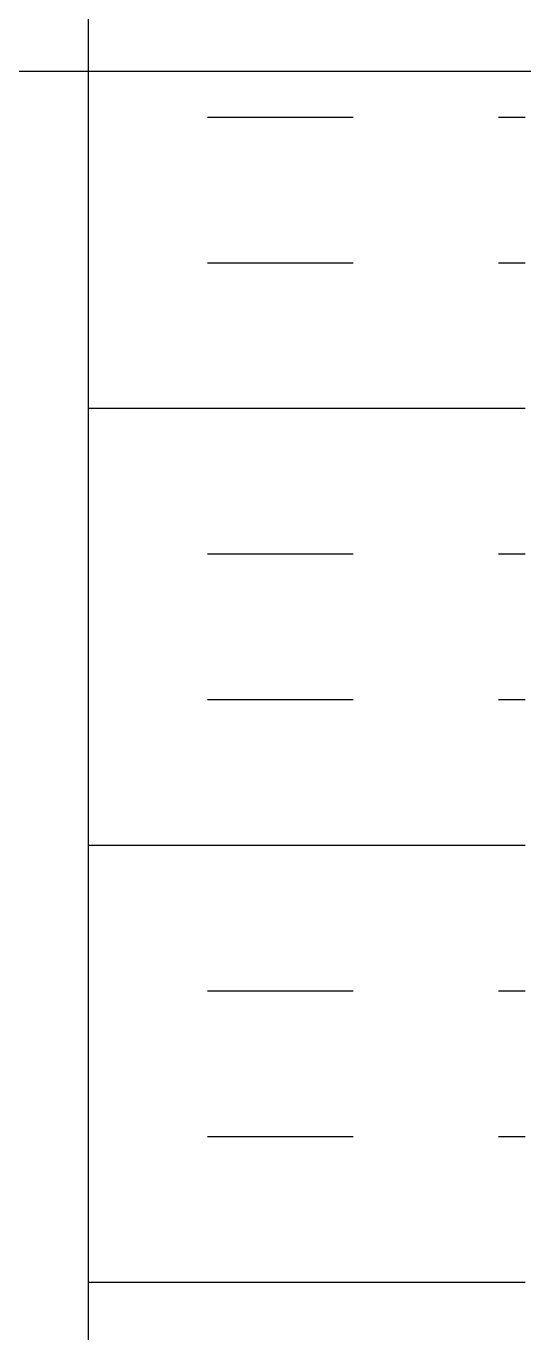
# Model space of a CAD drawing. Header units: inches. Extents: x 90.7 to 143.2, y -23.4 to 41.9.
# Drawn here: x 109.47 to 112.46, y 23.46 to 31.31 of the extents above; entities that cross this region are included whole.
import ezdxf

# ---------------------------------------------------------------- set-up
doc = ezdxf.new("R2010")
doc.units = ezdxf.units.IN
doc.header["$LTSCALE"] = 0.5
doc.header["$MEASUREMENT"] = 0
for name, color, linetype in [('HATCH', 12, 'Continuous'), ('LINE50', 5, 'Continuous'), ('TEXT', 4, 'Continuous')]:
    doc.layers.add(name, color=color, linetype=linetype)
doc.styles.add('DIM', font='romans.shx', dxfattribs={"width": 0.7})
doc.dimstyles.new('ext_12', dxfattribs={"dimscale": 12, "dimtxt": 0.09375, "dimasz": 0.09375, "dimexe": 0.09375, "dimexo": 0.0625, "dimgap": 0.0625, "dimtad": 1, "dimdec": 1, "dimzin": 3, "dimdsep": 46, "dimlunit": 4, "dimtxsty": 'DIM', "dimcen": 0.09, "dimdle": 0.09375, "dimclrt": 4, "dimadec": 0, "dimazin": 0, "dimtfac": 1, "dimtdec": 1, "dimtmove": 2, "dimatfit": 3, "dimfxl": 1, "dimfrac": 2, "dimtolj": 1, "dimtzin": 0, "dimarcsym": 0})

msp = doc.modelspace()

# ---------------------------------------------------------------- hatches: boundary and pattern name
at = {"layer": 'HATCH'}
h = msp.add_hatch(dxfattribs=at)
h.set_pattern_fill('INSUL', color=256, scale=7, style=0)
h.set_pattern_definition([(0, (-2813.6945, -383.1108), (0, 2.625), []), (0, (-2813.6945, -382.2358), (0, 2.625), [0.875, -0.875]), (0, (-2813.6945, -381.3608), (0, 2.625), [0.875, -0.875])])
h.paths.add_polyline_path([(109.8421, 13.8987), (110.2796, 13.8987), (110.2796, 14.3987), (111.7796, 14.3987), (111.7796, 13.8987), (112.4671, 13.8987), (112.4671, 31.8987), (111.7796, 31.8987), (111.7796, 32.3987), (110.2796, 32.3987), (110.2796, 31.8987), (109.8421, 31.8987)])

# ---------------------------------------------------------------- linework, layer by layer
at = {"layer": 'LINE50'}
msp.add_line((109.8421, 13.8987), (109.8421, 31.8987), dxfattribs=at)

# ---------------------------------------------------------------- leaders
at = {"layer": 'TEXT'}
msp.add_leader([(120.4789, 31.0404), (102.9664, 31.0404)], dimstyle='ext_12', override={"dimgap": 0.0625, "dimtad": 0}, dxfattribs=at)

doc.saveas('drawing.dxf')
